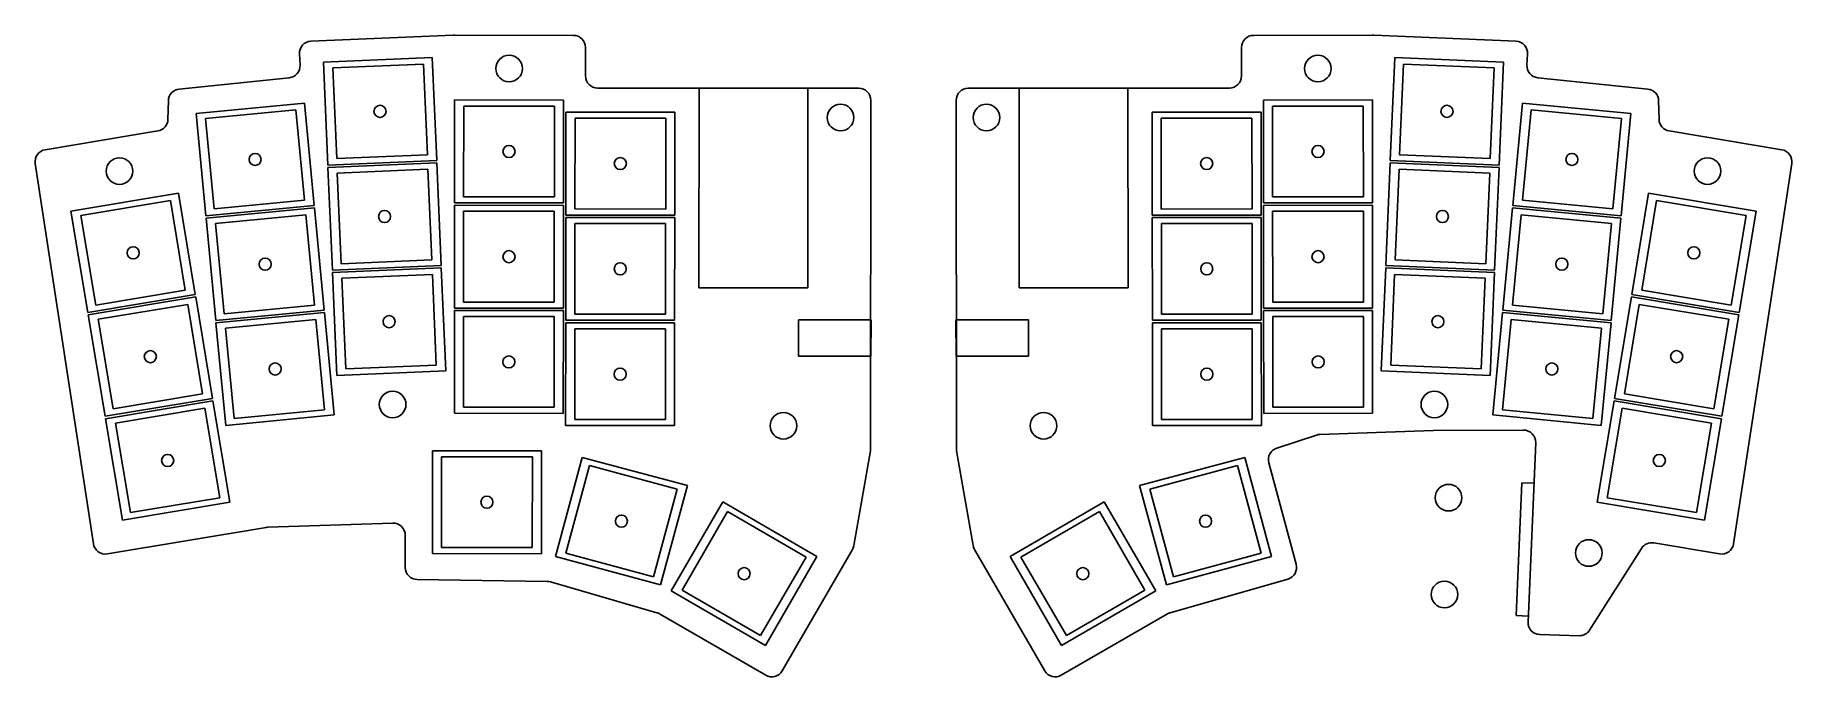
# Model space of a CAD drawing. Header units: millimetres. Extents: x 152 to 443, y -168 to -62.
import ezdxf

# ---------------------------------------------------------------- set-up
doc = ezdxf.new("R2010")
doc.units = ezdxf.units.MM

msp = doc.modelspace()

# ---------------------------------------------------------------- linework, layer by layer
at = {"linetype": 'CONTINUOUS'}
for p, q in [((197.76, -62.91), (221.26, -61.9)), ((221.26, -61.9), (221.52, -61.92)), ((221.52, -61.92), (241.13, -61.94)), ((373.21, -61.92), (353.6, -61.94)), ((373.47, -61.9), (373.21, -61.92)), ((396.97, -62.91), (373.47, -61.9)), ((195.96, -66.84), (195.85, -65.03)), ((217.81, -65.62), (199.83, -66.39)), ((199.83, -66.39), (200.55, -83.38)), ((216.36, -66.69), (201.37, -67.33)), ((217, -81.67), (216.36, -66.69)), ((218.54, -82.61), (217.81, -65.62)), ((243.13, -63.93), (243.15, -68.65)), ((351.6, -63.93), (351.58, -68.65)), ((376.92, -65.62), (376.19, -82.61)), ((394.9, -66.39), (376.92, -65.62)), ((378.37, -66.69), (377.73, -81.67)), ((393.36, -67.33), (378.37, -66.69)), ((394.18, -83.38), (394.9, -66.39)), ((398.77, -66.84), (398.88, -65.03)), ((175.98, -70.83), (194.17, -68.95)), ((201.37, -67.33), (202.01, -82.31)), ((392.72, -82.31), (393.36, -67.33)), ((418.74, -70.83), (400.56, -68.95)), ((245.14, -70.65), (288.31, -70.68)), ((261.91, -70.66), (261.88, -103.66)), ((279.91, -70.67), (261.91, -70.66)), ((279.88, -103.67), (279.91, -70.67)), ((349.59, -70.65), (306.42, -70.68)), ((332.82, -70.66), (314.82, -70.67)), ((314.82, -70.67), (314.85, -103.67)), ((332.85, -103.66), (332.82, -70.66)), ((174.12, -75.81), (174.19, -72.77)), ((196.68, -73.13), (178.76, -74.84)), ((178.76, -74.84), (180.37, -91.77)), ((195.28, -74.27), (180.34, -75.7)), ((196.7, -89.2), (195.28, -74.27)), ((198.29, -90.06), (196.68, -73.13)), ((221.51, -72.62), (221.5, -89.62)), ((239.51, -72.64), (221.51, -72.62)), ((223.01, -73.62), (223, -88.62)), ((238.01, -73.63), (223.01, -73.62)), ((238, -88.63), (238.01, -73.63)), ((239.5, -89.64), (239.51, -72.64)), ((239.91, -74.64), (239.89, -91.64)), ((257.91, -74.65), (239.91, -74.64)), ((257.89, -91.65), (257.91, -74.65)), ((290.31, -72.69), (290.26, -130.3)), ((304.42, -72.69), (304.47, -130.3)), ((354.82, -74.64), (336.82, -74.65)), ((336.82, -74.65), (336.84, -91.65)), ((354.84, -91.64), (354.82, -74.64)), ((373.22, -72.62), (355.22, -72.64)), ((355.22, -72.64), (355.23, -89.64)), ((371.72, -73.62), (356.72, -73.63)), ((356.72, -73.63), (356.73, -88.63)), ((371.73, -88.62), (371.72, -73.62)), ((373.23, -89.62), (373.22, -72.62)), ((398.05, -73.13), (396.44, -90.06)), ((399.45, -74.27), (398.03, -89.2)), ((415.97, -74.84), (398.05, -73.13)), ((414.39, -75.7), (399.45, -74.27)), ((414.36, -91.77), (415.97, -74.84)), ((420.61, -75.81), (420.54, -72.77)), ((153.83, -80.84), (172.45, -77.74)), ((180.34, -75.7), (181.77, -90.63)), ((241.41, -75.64), (241.4, -90.64)), ((256.41, -75.65), (241.41, -75.64)), ((256.4, -90.65), (256.41, -75.65)), ((353.32, -75.64), (338.32, -75.65)), ((338.32, -75.65), (338.33, -90.65)), ((353.33, -90.64), (353.32, -75.64)), ((412.96, -90.63), (414.39, -75.7)), ((440.9, -80.84), (422.28, -77.74)), ((161.79, -145.99), (152.19, -83.11)), ((200.55, -83.38), (218.54, -82.61)), ((218.56, -83.01), (200.57, -83.78)), ((200.57, -83.78), (201.3, -100.76)), ((202.01, -82.31), (217, -81.67)), ((217.1, -84.07), (202.11, -84.71)), ((217.74, -99.06), (217.1, -84.07)), ((219.28, -99.99), (218.56, -83.01)), ((376.17, -83.01), (375.45, -99.99)), ((394.16, -83.78), (376.17, -83.01)), ((376.19, -82.61), (394.18, -83.38)), ((377.63, -84.07), (376.99, -99.06)), ((392.62, -84.71), (377.63, -84.07)), ((377.73, -81.67), (392.72, -82.31)), ((393.43, -100.76), (394.16, -83.78)), ((432.94, -145.99), (442.54, -83.11)), ((202.11, -84.71), (202.75, -99.7)), ((391.98, -99.7), (392.62, -84.71)), ((175.84, -88.02), (158.08, -90.98)), ((174.52, -89.26), (159.73, -91.72)), ((176.99, -104.05), (174.52, -89.26)), ((178.63, -104.79), (175.84, -88.02)), ((181.77, -90.63), (196.7, -89.2)), ((221.5, -90.02), (221.48, -107.02)), ((221.5, -89.62), (239.5, -89.64)), ((239.5, -90.04), (221.5, -90.02)), ((223, -88.62), (238, -88.63)), ((355.23, -89.64), (373.23, -89.62)), ((373.23, -90.02), (355.23, -90.04)), ((356.73, -88.63), (371.73, -88.62)), ((373.25, -107.02), (373.23, -90.02)), ((398.03, -89.2), (412.96, -90.63)), ((418.89, -88.02), (416.1, -104.79)), ((420.21, -89.26), (417.74, -104.05)), ((436.65, -90.98), (418.89, -88.02)), ((435, -91.72), (420.21, -89.26)), ((158.08, -90.98), (160.87, -107.75)), ((159.73, -91.72), (162.19, -106.52)), ((180.37, -91.77), (198.29, -90.06)), ((198.33, -90.46), (180.41, -92.17)), ((180.41, -92.17), (182.02, -109.09)), ((196.93, -91.59), (182, -93.02)), ((198.35, -106.53), (196.93, -91.59)), ((199.94, -107.38), (198.33, -90.46)), ((222.99, -91.02), (222.98, -106.02)), ((237.99, -91.03), (222.99, -91.02)), ((237.98, -106.03), (237.99, -91.03)), ((239.48, -107.04), (239.5, -90.04)), ((239.89, -92.04), (239.88, -109.04)), ((239.89, -91.64), (257.89, -91.65)), ((257.89, -92.05), (239.89, -92.04)), ((241.4, -90.64), (256.4, -90.65)), ((257.88, -109.05), (257.89, -92.05)), ((336.84, -91.65), (354.84, -91.64)), ((354.84, -92.04), (336.84, -92.05)), ((336.84, -92.05), (336.85, -109.05)), ((338.33, -90.65), (353.33, -90.64)), ((354.85, -109.04), (354.84, -92.04)), ((355.23, -90.04), (355.25, -107.04)), ((371.73, -91.02), (356.73, -91.03)), ((356.73, -91.03), (356.75, -106.03)), ((371.75, -106.02), (371.73, -91.02)), ((396.4, -90.46), (394.79, -107.38)), ((397.8, -91.59), (396.38, -106.53)), ((414.32, -92.17), (396.4, -90.46)), ((396.44, -90.06), (414.36, -91.77)), ((412.73, -93.02), (397.8, -91.59)), ((412.71, -109.09), (414.32, -92.17)), ((432.54, -106.52), (435, -91.72)), ((433.86, -107.75), (436.65, -90.98)), ((182, -93.02), (183.42, -107.95)), ((241.39, -93.04), (241.38, -108.04)), ((256.39, -93.05), (241.39, -93.04)), ((256.38, -108.05), (256.39, -93.05)), ((353.34, -93.04), (338.34, -93.05)), ((338.34, -93.05), (338.35, -108.05)), ((353.35, -108.04), (353.34, -93.04)), ((411.31, -107.95), (412.73, -93.02)), ((201.3, -100.76), (219.28, -99.99)), ((219.3, -100.39), (201.32, -101.16)), ((201.32, -101.16), (202.04, -118.15)), ((202.75, -99.7), (217.74, -99.06)), ((217.84, -101.45), (202.86, -102.1)), ((218.48, -116.44), (217.84, -101.45)), ((220.03, -117.38), (219.3, -100.39)), ((375.43, -100.39), (374.7, -117.38)), ((393.41, -101.16), (375.43, -100.39)), ((375.45, -99.99), (393.43, -100.76)), ((376.89, -101.45), (376.25, -116.44)), ((391.87, -102.1), (376.89, -101.45)), ((376.99, -99.06), (391.98, -99.7)), ((392.69, -118.15), (393.41, -101.16)), ((162.19, -106.52), (176.99, -104.05)), ((202.86, -102.1), (203.5, -117.08)), ((261.88, -103.66), (279.88, -103.67)), ((314.85, -103.67), (332.85, -103.66)), ((391.23, -117.08), (391.87, -102.1)), ((417.74, -104.05), (432.54, -106.52)), ((160.87, -107.75), (178.63, -104.79)), ((178.7, -105.19), (160.94, -108.14)), ((177.38, -106.42), (162.58, -108.88)), ((179.84, -121.22), (177.38, -106.42)), ((181.49, -121.96), (178.7, -105.19)), ((182.02, -109.09), (199.94, -107.38)), ((183.42, -107.95), (198.35, -106.53)), ((221.48, -107.42), (221.47, -124.42)), ((221.48, -107.02), (239.48, -107.04)), ((239.48, -107.44), (221.48, -107.42)), ((222.98, -106.02), (237.98, -106.03)), ((239.47, -124.44), (239.48, -107.44)), ((355.25, -107.04), (373.25, -107.02)), ((373.25, -107.42), (355.25, -107.44)), ((355.25, -107.44), (355.26, -124.44)), ((356.75, -106.03), (371.75, -106.02)), ((373.26, -124.42), (373.25, -107.42)), ((394.79, -107.38), (412.71, -109.09)), ((396.38, -106.53), (411.31, -107.95)), ((416.03, -105.19), (413.24, -121.96)), ((417.35, -106.42), (414.89, -121.22)), ((433.79, -108.14), (416.03, -105.19)), ((416.1, -104.79), (433.86, -107.75)), ((432.15, -108.88), (417.35, -106.42)), ((160.94, -108.14), (163.73, -124.91)), ((162.58, -108.88), (165.05, -123.68)), ((199.98, -107.78), (182.06, -109.49)), ((182.06, -109.49), (183.68, -126.41)), ((198.58, -108.91), (183.65, -110.34)), ((183.65, -110.34), (185.07, -125.27)), ((200.01, -123.85), (198.58, -108.91)), ((201.6, -124.7), (199.98, -107.78)), ((222.98, -108.42), (222.97, -123.42)), ((237.98, -108.43), (222.98, -108.42)), ((237.97, -123.43), (237.98, -108.43)), ((239.88, -109.44), (239.86, -126.44)), ((239.88, -109.04), (257.88, -109.05)), ((257.88, -109.45), (239.88, -109.44)), ((241.38, -108.04), (256.38, -108.05)), ((257.86, -126.45), (257.88, -109.45)), ((278.34, -108.97), (278.33, -114.97)), ((290.34, -108.98), (278.34, -108.97)), ((290.33, -114.98), (290.34, -108.98)), ((316.39, -108.97), (304.39, -108.98)), ((304.39, -108.98), (304.4, -114.98)), ((316.4, -114.97), (316.39, -108.97)), ((336.85, -109.05), (354.85, -109.04)), ((354.85, -109.44), (336.85, -109.45)), ((336.85, -109.45), (336.87, -126.45)), ((338.35, -108.05), (353.35, -108.04)), ((354.87, -126.44), (354.85, -109.44)), ((371.75, -108.42), (356.75, -108.43)), ((356.75, -108.43), (356.76, -123.43)), ((371.76, -123.42), (371.75, -108.42)), ((394.75, -107.78), (393.13, -124.7)), ((396.15, -108.91), (394.72, -123.85)), ((412.67, -109.49), (394.75, -107.78)), ((411.08, -110.34), (396.15, -108.91)), ((409.66, -125.27), (411.08, -110.34)), ((411.05, -126.41), (412.67, -109.49)), ((429.68, -123.68), (432.15, -108.88)), ((431, -124.91), (433.79, -108.14)), ((241.38, -110.44), (241.36, -125.44)), ((256.38, -110.45), (241.38, -110.44)), ((256.36, -125.45), (256.38, -110.45)), ((353.35, -110.44), (338.35, -110.45)), ((338.35, -110.45), (338.36, -125.45)), ((353.36, -125.44), (353.35, -110.44)), ((278.33, -114.97), (290.33, -114.98)), ((304.4, -114.98), (316.4, -114.97)), ((202.04, -118.15), (220.03, -117.38)), ((203.5, -117.08), (218.48, -116.44)), ((374.7, -117.38), (392.69, -118.15)), ((376.25, -116.44), (391.23, -117.08)), ((163.73, -124.91), (181.49, -121.96)), ((165.05, -123.68), (179.84, -121.22)), ((413.24, -121.96), (431, -124.91)), ((414.89, -121.22), (429.68, -123.68)), ((181.55, -122.35), (163.8, -125.31)), ((180.24, -123.58), (165.44, -126.05)), ((182.7, -138.38), (180.24, -123.58)), ((184.34, -139.12), (181.55, -122.35)), ((183.68, -126.41), (201.6, -124.7)), ((185.07, -125.27), (200.01, -123.85)), ((221.47, -124.42), (239.47, -124.44)), ((222.97, -123.42), (237.97, -123.43)), ((355.26, -124.44), (373.26, -124.42)), ((356.76, -123.43), (371.76, -123.42)), ((393.13, -124.7), (411.05, -126.41)), ((394.72, -123.85), (409.66, -125.27)), ((413.18, -122.35), (410.39, -139.12)), ((414.49, -123.58), (412.03, -138.38)), ((430.93, -125.31), (413.18, -122.35)), ((429.29, -126.05), (414.49, -123.58)), ((163.8, -125.31), (166.59, -142.08)), ((165.44, -126.05), (167.9, -140.84)), ((239.86, -126.44), (257.86, -126.45)), ((241.36, -125.44), (256.36, -125.45)), ((336.87, -126.45), (354.87, -126.44)), ((338.36, -125.45), (353.36, -125.44)), ((364.55, -127.92), (383.26, -127.25)), ((383.32, -127.25), (398.21, -127.19)), ((426.83, -140.84), (429.29, -126.05)), ((428.14, -142.08), (430.93, -125.31)), ((217.86, -130.62), (217.85, -147.62)), ((235.86, -130.63), (217.86, -130.62)), ((235.85, -147.63), (235.86, -130.63)), ((290.23, -130.65), (287.5, -146.3)), ((304.5, -130.65), (307.23, -146.3)), ((357.41, -130.17), (364, -128.02)), ((398.95, -158.92), (400.22, -129.27)), ((219.36, -131.62), (219.35, -146.62)), ((234.36, -131.63), (219.36, -131.62)), ((234.35, -146.63), (234.36, -131.63)), ((242.6, -131.7), (238.18, -148.11)), ((243.78, -133.05), (239.89, -147.54)), ((259.98, -136.37), (242.6, -131.7)), ((258.27, -136.95), (243.78, -133.05)), ((352.13, -131.7), (334.75, -136.37)), ((350.95, -133.05), (336.46, -136.95)), ((354.84, -147.54), (350.95, -133.05)), ((356.55, -148.11), (352.13, -131.7)), ((360.62, -149.38), (356.1, -132.59)), ((255.56, -152.79), (259.98, -136.37)), ((334.75, -136.37), (339.17, -152.79)), ((397.93, -135.89), (396.99, -157.87)), ((399.93, -135.97), (397.93, -135.89)), ((166.59, -142.08), (184.34, -139.12)), ((167.9, -140.84), (182.7, -138.38)), ((254.37, -151.43), (258.27, -136.95)), ((265.83, -139.06), (257.32, -153.78)), ((281.41, -148.08), (265.83, -139.06)), ((328.9, -139.06), (313.32, -148.08)), ((337.41, -153.78), (328.9, -139.06)), ((336.46, -136.95), (340.36, -151.43)), ((410.39, -139.12), (428.14, -142.08)), ((412.03, -138.38), (426.83, -140.84)), ((266.63, -140.68), (259.12, -153.66)), ((279.61, -148.19), (266.63, -140.68)), ((328.1, -140.68), (315.12, -148.19)), ((335.61, -153.66), (328.1, -140.68)), ((190.38, -143.29), (164.1, -147.66)), ((211.28, -142.58), (190.64, -143.26)), ((213.34, -149.89), (213.35, -144.58)), ((217.85, -147.62), (235.85, -147.63)), ((219.35, -146.62), (234.35, -146.63)), ((239.89, -147.54), (254.37, -151.43)), ((272.9, -162.79), (281.41, -148.08)), ((287.26, -146.96), (275.67, -166.99)), ((307.47, -146.96), (319.06, -166.99)), ((313.32, -148.08), (321.83, -162.79)), ((340.36, -151.43), (354.84, -147.54)), ((409.14, -160.26), (417.72, -146.75)), ((419.73, -145.85), (430.63, -147.66)), ((238.18, -148.11), (255.56, -152.79)), ((272.1, -161.17), (279.61, -148.19)), ((315.12, -148.19), (322.63, -161.17)), ((339.17, -152.79), (356.55, -148.11)), ((236.81, -152.21), (215.31, -151.89)), ((254.96, -157.39), (237.34, -152.29)), ((257.32, -153.78), (272.9, -162.79)), ((259.12, -153.66), (272.1, -161.17)), ((321.83, -162.79), (337.41, -153.78)), ((322.63, -161.17), (335.61, -153.66)), ((339.78, -157.39), (359.24, -151.82)), ((272.93, -167.72), (255.4, -157.58)), ((321.8, -167.72), (339.33, -157.58)), ((396.99, -157.87), (398.99, -157.95)), ((400.89, -161), (407.4, -161.19))]:
    msp.add_line(p, q, dxfattribs=at)
for centre, radius in [((230.52, -67.43), 2.2), ((364.21, -67.43), 2.2), ((209.18, -74.5), 1), ((285.31, -75.53), 2.2), ((309.42, -75.53), 2.2), ((385.55, -74.5), 1), ((230.5, -81.13), 1), ((364.23, -81.13), 1), ((166.11, -84.37), 2.2), ((188.52, -82.45), 1), ((248.9, -83.14), 1), ((345.83, -83.14), 1), ((406.21, -82.45), 1), ((428.62, -84.37), 2.2), ((209.93, -91.88), 1), ((384.8, -91.88), 1), ((168.36, -97.89), 1), ((230.49, -98.53), 1), ((364.24, -98.53), 1), ((426.37, -97.89), 1), ((190.18, -99.77), 1), ((248.89, -100.54), 1), ((345.84, -100.54), 1), ((404.55, -99.77), 1), ((210.67, -109.27), 1), ((384.06, -109.27), 1), ((171.21, -115.05), 1), ((191.83, -117.09), 1), ((230.47, -115.93), 1), ((364.26, -115.93), 1), ((402.9, -117.09), 1), ((423.52, -115.05), 1), ((248.87, -117.94), 1), ((345.86, -117.94), 1), ((211.26, -122.96), 2.2), ((383.47, -122.96), 2.2), ((275.86, -126.47), 2.2), ((318.87, -126.47), 2.2), ((174.07, -132.21), 1), ((420.66, -132.21), 1), ((385.82, -138.37), 2.2), ((226.85, -139.12), 1), ((249.08, -142.24), 1), ((345.65, -142.24), 1), ((408.99, -147.51), 2.2), ((269.36, -150.93), 1), ((325.36, -150.93), 1), ((385.13, -154.36), 2.2)]:
    msp.add_circle(centre, radius, dxfattribs=at)
for centre, start, end in [((197.84, -64.91), 92.45, 183.5546), ((241.13, -63.94), 0.2133, 89.95), ((353.6, -63.94), 90.05, 179.7867), ((396.89, -64.91), 356.4454, 87.55), ((193.96, -66.96), 275.8935, 3.5546), ((245.15, -68.65), 180.2133, 269.95), ((349.58, -68.65), 270.05, 359.7867), ((400.77, -66.96), 176.4454, 264.1065), ((176.19, -72.81), 95.8935, 178.6722), ((288.31, -72.68), 359.95, 89.95), ((306.42, -72.68), 90.05, 180.05), ((418.54, -72.81), 1.3278, 84.1065), ((172.12, -75.77), 279.45, 358.6722), ((422.61, -75.77), 181.3278, 260.55), ((154.16, -82.81), 99.45, 188.6872), ((440.57, -82.81), 351.3128, 80.55), ((383.33, -129.25), 90.2443, 92.0353), ((398.22, -129.19), 357.55, 90.2443), ((288.26, -130.3), 350.0918, 359.95), ((306.47, -130.3), 180.05, 189.9082), ((358.03, -132.07), 108.1205, 195.05), ((364.62, -129.92), 92.0353, 108.1205), ((190.71, -145.26), 91.8864, 99.45), ((211.35, -144.58), 359.95, 91.8864), ((163.77, -145.69), 188.6872, 279.45), ((285.53, -145.96), 329.95, 350.0918), ((309.2, -145.96), 189.9082, 210.05), ((419.41, -147.82), 80.55, 147.5959), ((430.96, -145.69), 260.55, 351.3128), ((215.34, -149.89), 179.95, 269.1469), ((358.69, -149.9), 285.9612, 15.05), ((236.78, -154.21), 73.8649, 89.1469), ((254.4, -159.31), 59.95, 73.8649), ((340.33, -159.31), 105.9612, 120.05), ((400.95, -159.01), 177.55, 268.4105), ((407.45, -159.19), 268.4105, 327.5959), ((273.94, -165.99), 239.95, 329.95), ((320.79, -165.99), 210.05, 300.05)]:
    msp.add_arc(centre, 2, start, end, dxfattribs=at)

doc.saveas('drawing.dxf')
